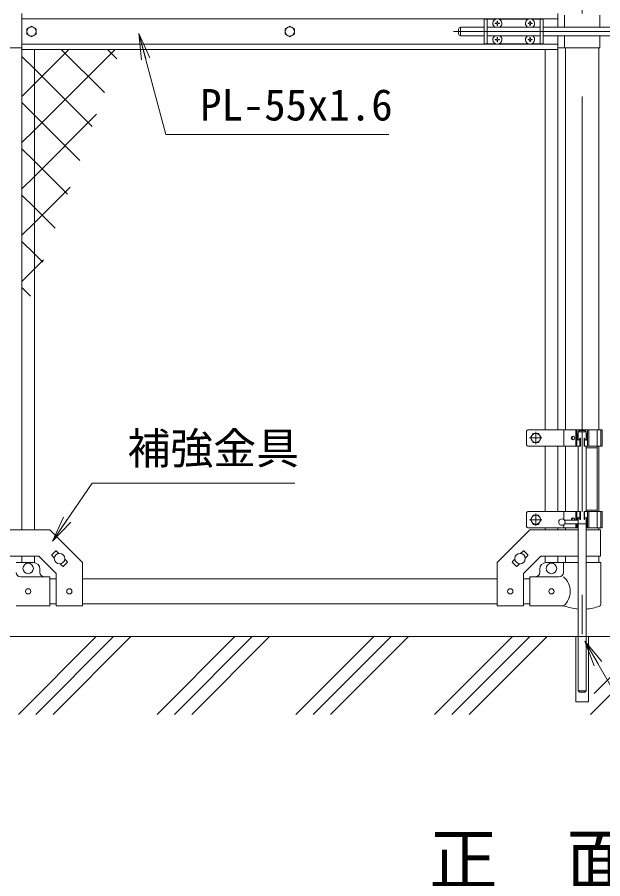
# Model space of a CAD drawing. Units: millimetres, scale not verified. Extents: x -4200 to 4200, y -2970 to 2970.
# Drawn here: x 348 to 1243, y -609 to 708 of the extents above; entities that cross this region are included whole.
import ezdxf
from ezdxf.enums import TextEntityAlignment as Align

# ---------------------------------------------------------------- set-up
doc = ezdxf.new("R2010")
doc.units = ezdxf.units.MM
doc.header["$LTSCALE"] = 20
doc.linetypes.add('USER1', pattern=[50.8, 31.75, -6.35, 6.35, -6.35])
doc.linetypes.add('USER3', pattern=[0.375, 0.25, -0.125])
doc.layers.add('0-0_D-TTL-TXT', color=7, linetype='Continuous')
for name, color, linetype, lineweight in [('0-1_D-BMK', 2, 'USER1', 13), ('0-2_D-STR1', 1, 'Continuous', 18), ('0-3_D-STR3', 3, 'Continuous', 13), ('0-5_0', 3, 'Continuous', 18), ('0-6_D-STR-TXT', 7, 'Continuous', 9), ('0-7_D-STR2', 7, 'Continuous', 9), ('0-9_D-BGD', 7, 'Continuous', 9)]:
    doc.layers.add(name, color=color, linetype=linetype, lineweight=lineweight)
doc.styles.add('ＭＳ ゴシック', font='')
doc.styles.get('ＭＳ ゴシック').set_extended_font_data('MS Gothic')

# ---------------------------------------------------------------- blocks, each defined once
blk = doc.blocks.new('_Open')
at = {"layer": '0-5_0', "color": 7, "lineweight": 9}
blk.add_line((-20, 3.33), (0, 0), dxfattribs=at)
blk.add_lwpolyline([(-20, -3.33), (0, 0), (-20, 0)], dxfattribs=at)

msp = doc.modelspace()

# ---------------------------------------------------------------- linework, layer by layer
at = {"layer": '0-1_D-BMK'}
for p, q in [((1211.59, 1603.1), (1211.59, -235.29)), ((1014.52, 686.37), (1638.97, 686.37)), ((1140.59, 74.37), (1140.59, 55.37)), ((1150.09, 64.87), (1131.09, 64.87)), ((1140.59, -50.63), (1140.59, -69.63)), ((1150.09, -60.13), (1131.09, -60.13))]:
    msp.add_line(p, q, dxfattribs=at)
at = {"layer": '0-2_D-STR1'}
for p, q in [((1186.19, 661.37), (1186.19, 77.37)), ((1236.99, 661.37), (1236.99, 77.37)), ((1186.19, 52.37), (1186.19, -47.63)), ((1236.99, 52.37), (1236.99, -47.63)), ((1186.19, -72.63), (1186.19, -75.58)), ((1236.99, -72.63), (1236.99, -75.58)), ((1186.19, -115.58), (1186.19, -125.63)), ((1236.99, -115.58), (1236.99, -125.63)), ((397.39, -150.63), (407.39, -150.63)), ((447.39, -150.63), (1081.59, -150.63)), ((1121.59, -150.63), (1131.59, -150.63)), ((397.39, -188.63), (407.39, -188.63)), ((447.39, -188.63), (1081.59, -188.63)), ((1121.59, -188.63), (1131.59, -188.63))]:
    msp.add_line(p, q, dxfattribs=at)
at = {"layer": '0-3_D-STR3'}
for p, q in [((354.49, 658.87), (354.49, 713.87)), ((1174.49, 692.87), (1174.49, 713.87)), ((1184.59, 711.37), (1184.59, 692.87)), ((1238.59, 711.37), (1238.59, 692.87)), ((1174.49, 705.87), (354.49, 705.87)), ((1061.84, 705.37), (1061.84, 667.37)), ((1079.24, 705.37), (1061.84, 705.37)), ((1066.34, 705.37), (1066.34, 667.37)), ((1078.69, 698.47), (1078.69, 698.87)), ((1079.99, 698.45), (1078.69, 698.47)), ((1081.45, 702.02), (1081.42, 700.72)), ((1082.24, 702.02), (1081.45, 702.02)), ((1082.24, 702.02), (1082.26, 700.72)), ((1083.69, 699.28), (1084.99, 699.26)), ((1129.24, 705.37), (1084.44, 705.37)), ((1084.99, 699.26), (1084.99, 698.87)), ((1129.99, 699.28), (1128.69, 699.26)), ((1128.69, 699.26), (1128.69, 698.87)), ((1131.45, 702.02), (1131.42, 700.72)), ((1132.24, 702.02), (1131.45, 702.02)), ((1132.24, 702.02), (1132.26, 700.72)), ((1133.69, 698.45), (1134.99, 698.47)), ((1151.84, 705.37), (1134.44, 705.37)), ((1134.99, 698.47), (1134.99, 698.87)), ((1147.34, 705.37), (1147.34, 667.37)), ((1151.84, 705.37), (1151.84, 667.37)), ((1022.64, 689.87), (1022.64, 682.87)), ((1037.09, 692.87), (1025.64, 692.87)), ((1025.64, 692.87), (1025.64, 679.87)), ((1036.94, 692.87), (1061.84, 692.87)), ((1066.34, 692.87), (1147.34, 692.87)), ((1081.45, 695.72), (1081.42, 697.01)), ((1082.24, 695.72), (1081.45, 695.72)), ((1082.24, 695.72), (1082.26, 697.01)), ((1131.45, 695.72), (1131.42, 697.01)), ((1132.24, 695.72), (1131.45, 695.72)), ((1132.24, 695.72), (1132.26, 697.01)), ((1151.84, 692.87), (1332.64, 692.87)), ((1037.09, 679.87), (1025.64, 679.87)), ((1036.94, 679.87), (1061.84, 679.87)), ((1066.34, 679.87), (1147.34, 679.87)), ((1078.69, 673.47), (1078.69, 673.87)), ((1079.99, 673.45), (1078.69, 673.47)), ((1081.45, 677.02), (1081.42, 675.72)), ((1081.45, 670.72), (1081.42, 672.01)), ((1082.24, 677.02), (1081.45, 677.02)), ((1082.24, 677.02), (1082.26, 675.72)), ((1082.24, 670.72), (1082.26, 672.01)), ((1083.69, 674.28), (1084.99, 674.26)), ((1083.69, 673.45), (1084.99, 673.47)), ((1084.99, 674.26), (1084.99, 673.87)), ((1084.99, 673.47), (1084.99, 673.87)), ((1129.99, 674.28), (1128.69, 674.26)), ((1128.69, 674.26), (1128.69, 673.87)), ((1131.45, 677.02), (1131.42, 675.72)), ((1131.45, 670.72), (1131.42, 672.01)), ((1132.24, 677.02), (1131.45, 677.02)), ((1132.24, 677.02), (1132.26, 675.72)), ((1132.24, 670.72), (1132.26, 672.01)), ((1133.69, 674.28), (1134.99, 674.26)), ((1133.69, 673.45), (1134.99, 673.47)), ((1134.99, 674.26), (1134.99, 673.87)), ((1134.99, 673.47), (1134.99, 673.87)), ((1151.84, 679.87), (1332.64, 679.87)), ((1174.49, 658.87), (1174.49, 679.87)), ((1184.59, 679.87), (1184.59, 661.37)), ((1238.59, 679.87), (1238.59, 661.37)), ((290.39, 661.37), (354.49, 661.37)), ((1174.49, 666.87), (354.49, 666.87)), ((1174.49, 658.87), (354.49, 658.87)), ((354.89, 658.87), (354.89, -75.58)), ((373.89, 658.87), (373.89, -75.58)), ((1079.24, 667.37), (1061.84, 667.37)), ((1082.24, 670.72), (1081.45, 670.72)), ((1129.24, 667.37), (1084.44, 667.37)), ((1132.24, 670.72), (1131.45, 670.72)), ((1151.84, 667.37), (1134.44, 667.37)), ((1155.09, 658.87), (1155.09, 77.37)), ((1174.09, 658.87), (1174.09, 77.37)), ((1238.59, 661.37), (1174.49, 661.37)), ((1126.59, 75.37), (1126.59, 54.37)), ((1242.19, 77.37), (1128.59, 77.37)), ((1183.29, 77.37), (1183.29, 52.37)), ((1201.59, 77.37), (1201.59, 52.37)), ((1203.49, 77.37), (1203.49, 52.37)), ((1205.59, 71.37), (1203.49, 71.37)), ((1205.09, 64.37), (1205.09, 71.37)), ((1205.59, 74.37), (1205.59, 71.37)), ((1217.59, 74.37), (1205.59, 74.37)), ((1205.59, 71.37), (1205.59, 62.35)), ((1215.59, 76.37), (1217.59, 74.37)), ((1217.59, 74.37), (1217.59, 71.37)), ((1219.69, 71.37), (1217.59, 71.37)), ((1217.59, 71.37), (1217.59, 62.35)), ((1218.09, 71.37), (1218.09, 64.37)), ((1219.69, 77.37), (1219.69, 52.37)), ((1221.59, 77.37), (1221.59, 52.37)), ((1221.83, 77.37), (1221.83, 52.37)), ((1234.29, 77.37), (1234.29, -72.63)), ((1239.89, 77.37), (1239.89, 52.37)), ((1242.19, 77.37), (1242.19, 52.37)), ((1208.09, 64.37), (1208.09, 52.37)), ((1208.09, 64.37), (1208.78, 64.37)), ((1208.78, 64.37), (1208.78, 52.37)), ((1214.4, 64.37), (1214.4, 52.37)), ((1215.09, 64.37), (1214.4, 64.37)), ((1215.09, 64.37), (1215.09, 52.37)), ((1208.78, 52.37), (1128.59, 52.37)), ((1155.09, 52.37), (1155.09, -47.63)), ((1174.09, 52.37), (1174.09, -47.63)), ((1205.59, 52.37), (1205.59, -47.63)), ((1242.19, 52.37), (1214.4, 52.37)), ((1217.59, 52.37), (1217.59, -47.63)), ((1234.29, 50.07), (1217.59, 50.07)), ((1126.59, -49.63), (1126.59, -70.63)), ((1208.78, -47.63), (1128.59, -47.63)), ((1183.29, -47.63), (1183.29, -59.42)), ((1201.59, -60.63), (1201.59, -47.63)), ((1203.49, -60.63), (1203.49, -47.63)), ((1208.09, -59.63), (1208.09, -47.63)), ((1208.78, -59.63), (1208.78, -47.63)), ((1242.19, -47.63), (1214.4, -47.63)), ((1214.4, -59.63), (1214.4, -47.63)), ((1215.09, -59.63), (1215.09, -47.63)), ((1234.29, -45.33), (1217.59, -45.33)), ((1219.69, -72.63), (1219.69, -47.63)), ((1221.59, -72.63), (1221.59, -47.63)), ((1221.83, -47.63), (1221.83, -72.63)), ((1239.89, -47.63), (1239.89, -72.63)), ((1242.19, -47.63), (1242.19, -72.63)), ((1205.59, -60.63), (1184.59, -60.63)), ((1205.09, -59.63), (1205.09, -60.63)), ((1205.59, -57.62), (1205.59, -66.63)), ((1205.59, -57.62), (1205.59, -321.63)), ((1208.09, -59.63), (1208.78, -59.63)), ((1215.09, -59.63), (1214.4, -59.63)), ((1217.59, -57.62), (1217.59, -66.63)), ((1218.09, -72.63), (1218.09, -59.63)), ((1205.59, -72.63), (1128.59, -72.63)), ((1155.09, -72.63), (1155.09, -75.58)), ((1174.09, -72.63), (1174.09, -75.58)), ((1183.29, -67.84), (1183.29, -72.63)), ((1205.59, -66.63), (1184.59, -66.63)), ((1201.59, -72.63), (1201.59, -66.63)), ((1205.59, -66.63), (1203.49, -66.63)), ((1203.49, -72.63), (1203.49, -66.63)), ((1203.49, -66.63), (1218.09, -66.63)), ((1205.09, -66.63), (1205.09, -72.63)), ((1242.19, -72.63), (1217.59, -72.63)), ((1239.29, -75.58), (1217.59, -75.58)), ((1239.29, -115.58), (1239.29, -75.58)), ((289.69, -115.58), (380.82, -115.58)), ((354.89, -115.58), (354.89, -125.63)), ((373.89, -115.58), (373.89, -125.63)), ((380.82, -115.58), (407.39, -142.15)), ((400.72, -113.57), (406.38, -107.92)), ((400.72, -114.99), (404.44, -118.7)), ((407.79, -107.92), (411.51, -111.63)), ((1121.19, -107.92), (1117.47, -111.63)), ((1148.16, -115.58), (1121.59, -142.15)), ((1128.26, -113.57), (1122.6, -107.92)), ((1128.26, -114.99), (1124.54, -118.7)), ((1205.59, -115.58), (1148.16, -115.58)), ((1155.09, -115.58), (1155.09, -125.63)), ((1174.09, -115.58), (1174.09, -125.63)), ((1239.29, -115.58), (1217.59, -115.58)), ((345.94, -125.63), (372.39, -125.63)), ((413.27, -127.53), (416.99, -131.25)), ((418.4, -131.25), (424.06, -125.59)), ((420.34, -120.46), (424.06, -124.18)), ((447.39, -191.83), (447.39, -125.58)), ((1081.59, -191.83), (1081.59, -125.58)), ((1108.64, -120.46), (1104.92, -124.18)), ((1110.58, -131.25), (1104.92, -125.59)), ((1115.71, -127.53), (1111.99, -131.25)), ((1183.04, -125.63), (1183.04, -140.63)), ((1240.14, -125.63), (1217.59, -125.63)), ((1240.14, -125.63), (1240.14, -189.33)), ((382.39, -140.63), (382.39, -135.63)), ((407.39, -191.83), (407.39, -142.15)), ((1121.59, -191.83), (1121.59, -142.15)), ((1146.59, -140.63), (1146.59, -135.63)), ((397.39, -147.63), (352.94, -147.63)), ((397.39, -191.63), (397.39, -147.63)), ((1131.59, -147.63), (1176.04, -147.63)), ((1131.59, -191.63), (1131.59, -147.63)), ((397.39, -191.63), (345.94, -191.63)), ((407.39, -191.83), (447.39, -191.83)), ((1121.59, -191.83), (1081.59, -191.83)), ((1131.59, -191.63), (1183.04, -191.63)), ((1202.04, -238.63), (1202.04, -338.63)), ((1205.59, -321.63), (1207.59, -323.63)), ((1215.59, -323.63), (1207.59, -323.63)), ((1217.59, -321.63), (1215.59, -323.63))]:
    msp.add_line(p, q, dxfattribs=at)
at = {"layer": '0-3_D-STR3', "linetype": 'USER3'}
msp.add_line((1221.83, 52.37), (1235.83, 52.37), dxfattribs=at)
at = {"layer": '0-3_D-STR3'}
for points in [[(1079.99, 699.28), (1078.69, 699.26), (1078.69, 698.87)], [(1083.69, 698.45), (1084.99, 698.47), (1084.99, 698.87)], [(1129.99, 698.45), (1128.69, 698.47), (1128.69, 698.87)], [(1133.69, 699.28), (1134.99, 699.26), (1134.99, 698.87)], [(1079.99, 674.28), (1078.69, 674.26), (1078.69, 673.87)], [(1129.99, 673.45), (1128.69, 673.47), (1128.69, 673.87)], [(1215.59, 76.37), (1207.59, 76.37), (1205.59, 74.37)], [(1217.59, -57.62), (1217.59, -321.63), (1205.59, -321.63)], [(289.69, -75.58), (397.39, -75.58), (447.39, -125.58)], [(1205.59, -75.58), (1131.59, -75.58), (1081.59, -125.58)], [(1205.59, -125.63), (1183.04, -125.63), (1156.59, -125.63)], [(1221.14, -238.63), (1221.14, -338.63), (1202.04, -338.63)]]:
    msp.add_lwpolyline(points, dxfattribs=at)
for points in [[(369.49, 694.47), (376.51, 690.42), (376.51, 682.32), (369.49, 678.27), (362.48, 682.32), (362.48, 690.42)], [(764.49, 694.47), (771.51, 690.42), (771.51, 682.32), (764.49, 678.27), (757.48, 682.32), (757.48, 690.42)], [(1144.64, 71.88), (1148.69, 64.87), (1144.64, 57.85), (1136.54, 57.85), (1132.49, 64.87), (1136.54, 71.88)], [(1144.64, -53.12), (1148.69, -60.13), (1144.64, -67.15), (1136.54, -67.15), (1132.49, -60.13), (1136.54, -53.12)]]:
    msp.add_lwpolyline(points, close=True, dxfattribs=at)
for centre, radius in [((369.49, 686.37), 7.03), ((764.49, 686.37), 7.03), ((1140.59, 64.87), 7.03), ((1140.59, -60.13), 7.03), ((1180.59, -63.63), 5), ((412.39, -119.58), 8), ((1116.59, -119.58), 8), ((364.39, -134.63), 8), ((1164.59, -134.63), 8), ((364.39, -169.63), 4), ((427.39, -169.58), 4), ((1101.59, -169.58), 4), ((1164.59, -169.63), 4)]:
    msp.add_circle(centre, radius, dxfattribs=at)
for centre, radius, start, end in [((1081.84, 698.87), 7, 0, 180), ((1081.84, 698.87), 7, 180, 238.99728), ((1079.94, 700.77), 1.49, 270, 0), ((1079.94, 696.96), 1.49, 0, 90), ((1083.75, 700.77), 1.49, 180, 270), ((1083.75, 696.96), 1.49, 90, 180), ((1081.84, 698.87), 7, 301.00272, 0), ((1131.84, 698.87), 7, 0, 180), ((1131.84, 698.87), 7, 180, 238.99728), ((1129.94, 700.77), 1.49, 270, 0), ((1129.94, 696.96), 1.49, 0, 90), ((1133.75, 700.77), 1.49, 180, 270), ((1133.75, 696.96), 1.49, 90, 180), ((1131.84, 698.87), 7, 301.00272, 0), ((1025.64, 689.87), 3, 90, 180), ((1025.64, 682.87), 3, 180, 270), ((1081.84, 673.87), 7, 121.00272, 180), ((1081.84, 673.87), 7, 180, 0), ((1079.94, 675.77), 1.49, 270, 0), ((1079.94, 671.96), 1.49, 0, 90), ((1083.75, 675.77), 1.49, 180, 270), ((1083.75, 671.96), 1.49, 90, 180), ((1081.84, 673.87), 7, 0, 58.99728), ((1131.84, 673.87), 7, 121.00272, 180), ((1131.84, 673.87), 7, 180, 0), ((1129.94, 675.77), 1.49, 270, 0), ((1129.94, 671.96), 1.49, 0, 90), ((1133.75, 675.77), 1.49, 180, 270), ((1133.75, 671.96), 1.49, 90, 180), ((1131.84, 673.87), 7, 0, 58.99728), ((1128.59, 75.37), 2, 90, 180), ((1128.59, 54.37), 2, 180, 270), ((1128.59, -49.63), 2, 90, 180), ((1128.59, -70.63), 2, 180, 270), ((401.43, -114.28), 1, 135, 225), ((407.09, -108.62), 1, 45, 135), ((1121.89, -108.62), 1, 45, 135), ((1127.55, -114.28), 1, 315, 45), ((372.39, -135.63), 10, 0, 90), ((417.69, -130.54), 1, 225, 315), ((423.35, -124.89), 1, 315, 45), ((1105.63, -124.89), 1, 135, 225), ((1111.29, -130.54), 1, 225, 315), ((1156.59, -135.63), 10, 90, 180), ((352.94, -140.63), 7, 180, 270), ((389.39, -140.63), 7, 180, 270), ((1139.59, -140.63), 7, 270, 0), ((1176.04, -140.63), 7, 270, 0), ((1164.84, -169.63), 28.55, 309.59418, 50.40582), ((1211.59, -116.9), 80, 249.0916, 265.69878), ((1211.59, -116.9), 80, 274.30122, 289.22051), ((1236.84, -189.33), 3.3, 289.22051, 0)]:
    msp.add_arc(centre, radius, start, end, dxfattribs=at)
msp.add_ellipse((1197.44, 64.87), major_axis=(0, 3), ratio=0.839449, dxfattribs=at)
for centre, major_axis, ratio, start_param, end_param in [((1198.6, 64.87), (0, -3), 0.839449, 3.3733968, 6.0513812), ((1205.79, 64.41), (0, -3), 0.766727, 4.7027468, 7.8414058), ((1206.94, 64.41), (0, -3), 0.615242, 4.7027468, 6.0032469), ((1217.39, 64.41), (0, -3), 0.766727, 4.7249648, 7.8636238), ((1216.25, 64.41), (0, -3), 0.615242, 0.2799384, 1.5804385), ((1197.44, -60.13), (0, -3), 0.839449, 1.4033482, 4.8798371), ((1198.6, -60.13), (0, -3), 0.839449, 3.3733968, 4.8798371), ((1205.79, -59.67), (0, 3), 0.766727, 4.7249648, 7.8636238), ((1206.94, -59.67), (0, 3), 0.615242, 0.2799384, 1.5804385), ((1217.39, -59.67), (0, 3), 0.766727, 4.7027468, 7.8414058), ((1216.25, -59.67), (0, 3), 0.615242, 4.7027468, 6.0032469)]:
    msp.add_ellipse(centre, major_axis=major_axis, ratio=ratio, start_param=start_param, end_param=end_param, dxfattribs=at)
at = {"layer": '0-6_D-STR-TXT'}
for points in [[(916.13, 529.11), (574.85, 529.11), (534.34, 681.26)], [(772.3, -4.05), (462.24, -4.05), (402.53, -91.19)], [(1579.42, -452.31), (1335.09, -452.31), (1216.78, -247.38)]]:
    msp.add_lwpolyline(points, dxfattribs=at)
at = {"layer": '0-7_D-STR2'}
for p, q in [((354.89, 657.89), (355.87, 658.87)), ((480.98, 592.93), (415.05, 658.87)), ((499.85, 644.77), (485.76, 658.87)), ((373.89, 629.31), (354.89, 648.31)), ((462.11, 541.09), (373.89, 629.31)), ((373.89, 558.6), (354.89, 577.6)), ((373.89, 464.75), (468.92, 559.78)), ((443.24, 489.25), (373.89, 558.6)), ((373.89, 487.89), (354.89, 506.89)), ((424.38, 437.41), (373.89, 487.89)), ((354.89, 445.75), (373.89, 464.75)), ((373.89, 394.04), (428.45, 448.6)), ((373.89, 417.18), (354.89, 436.18)), ((405.51, 385.56), (373.89, 417.18)), ((354.89, 375.04), (373.89, 394.04)), ((373.89, 346.47), (354.89, 365.47)), ((386.64, 333.72), (373.89, 346.47)), ((373.89, 323.33), (387.99, 337.43)), ((354.89, 304.33), (373.89, 323.33)), ((367.77, 281.88), (354.89, 294.76))]:
    msp.add_line(p, q, dxfattribs=at)
for points in [[(354.89, 587.18), (373.89, 606.18), (426.58, 658.87)], [(354.89, 516.47), (373.89, 535.47), (497.29, 658.87)]]:
    msp.add_lwpolyline(points, dxfattribs=at)
at = {"layer": '0-9_D-BGD'}
for p, q in [((2591.99, -238.63), (-108.01, -238.63)), ((349.4, -357.69), (468.46, -238.63)), ((375.91, -357.69), (494.98, -238.63)), ((402.43, -357.69), (521.49, -238.63)), ((561.53, -357.69), (680.59, -238.63)), ((588.05, -357.69), (707.11, -238.63)), ((614.56, -357.69), (733.62, -238.63)), ((773.66, -357.69), (892.72, -238.63)), ((800.18, -357.69), (919.24, -238.63)), ((826.69, -357.69), (945.76, -238.63)), ((985.79, -357.69), (1104.85, -238.63)), ((1012.31, -357.69), (1131.37, -238.63)), ((1038.83, -357.69), (1157.89, -238.63)), ((1224.44, -357.69), (1343.5, -238.63)), ((1229.86, -325.76), (1316.99, -238.63))]:
    msp.add_line(p, q, dxfattribs=at)

# ---------------------------------------------------------------- block references
at = {"layer": '0-6_D-STR-TXT', "xscale": 2, "yscale": 2}
for p, rotation in [((533.82, 683.19), 104.91069), ((401.4, -92.84), 235.58239), ((1215.78, -245.65), 120)]:
    msp.add_blockref('_Open', p, dxfattribs=dict(at, rotation=rotation))

# ---------------------------------------------------------------- texts
at = {"layer": '0-0_D-TTL-TXT', "style": 'ＭＳ ゴシック'}
msp.add_text('正\u3000面\u3000図', height=76.98, dxfattribs=at).set_placement((977.25, -641.23), align=Align.BOTTOM_LEFT)
at = {"layer": '0-6_D-STR-TXT', "style": 'ＭＳ ゴシック'}
for s, p in [('PL-55x1.6', (627.3, 535.86)), ('補強金具', (516.21, 10.57))]:
    msp.add_text(s, height=48.09, dxfattribs=at).set_placement(p, align=Align.BOTTOM_LEFT)

doc.saveas('drawing.dxf')
